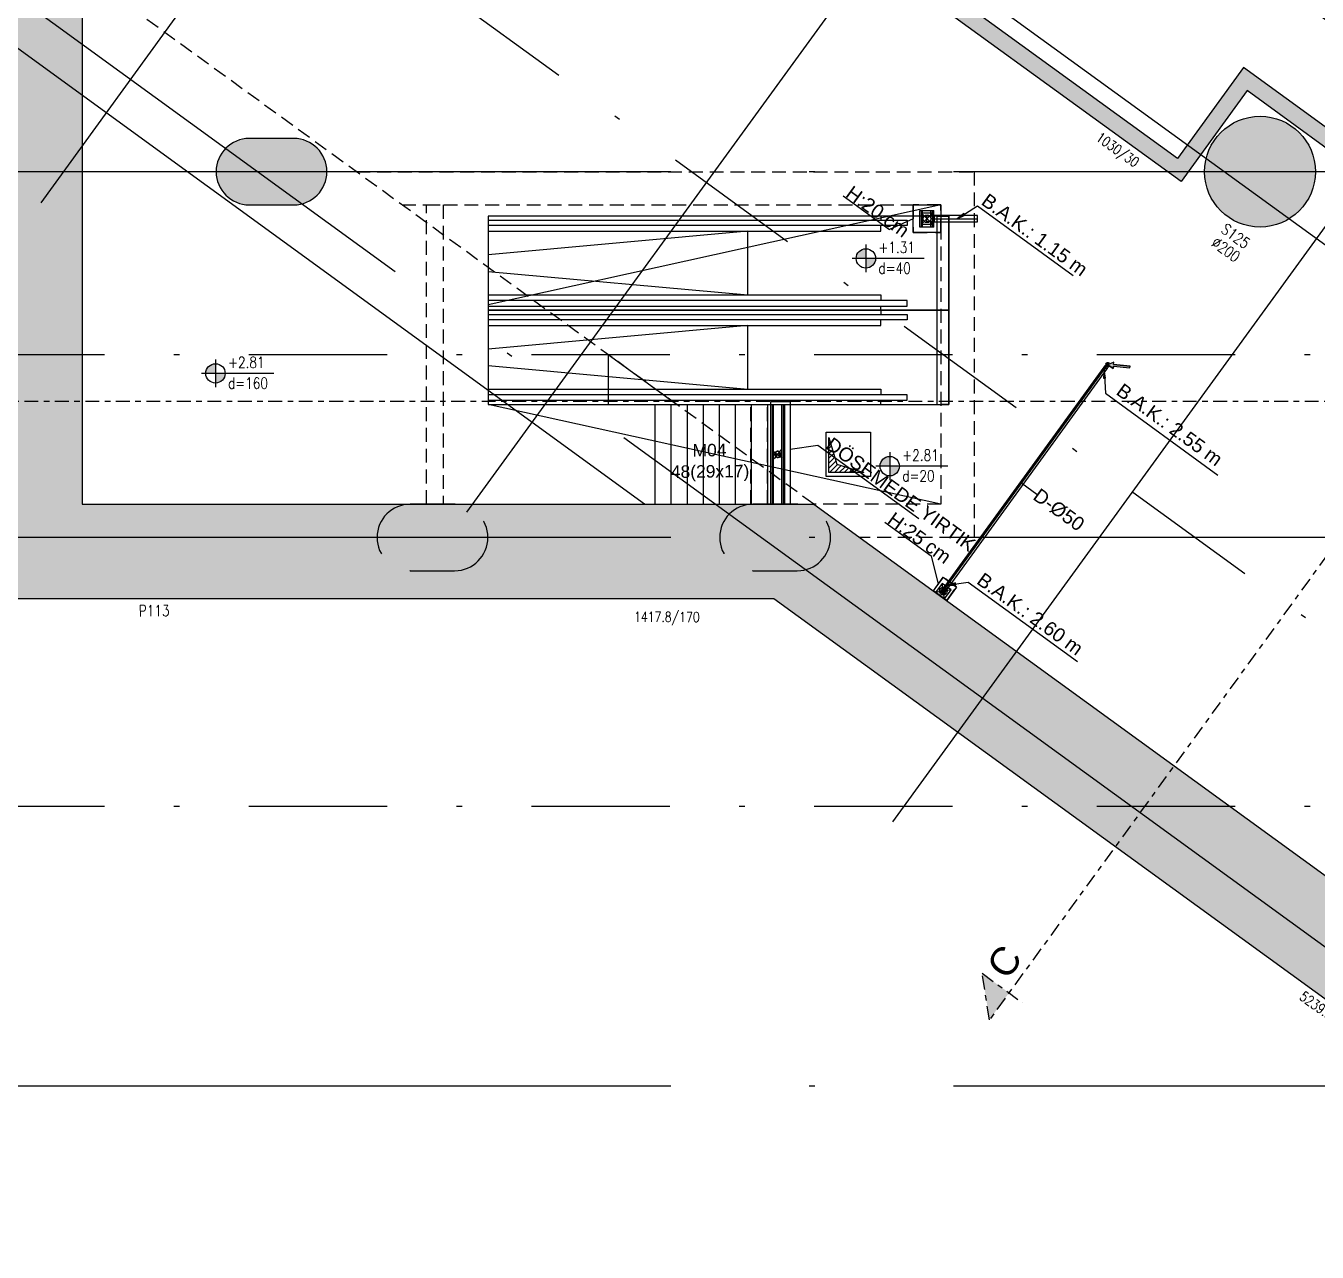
# Model space of a CAD drawing. Header units: millimetres. Extents: x 400408 to 401363, y 4543987 to 4544157.
# Drawn here: x 401004.14 to 401027.44, y 4544087.55 to 4544109.68 of the extents above; entities that cross this region are included whole.
import ezdxf
from ezdxf.enums import TextEntityAlignment as Align

# ---------------------------------------------------------------- set-up
doc = ezdxf.new("R2010")
doc.units = ezdxf.units.MM
for name, pattern in [('AKS', [3, 2.5, -0.25, 0, -0.25]), ('CENTER', [2, 1.25, -0.25, 0.25, -0.25]), ('CIZGI', [0.4, 0.25, -0.15]), ('CONTINU', [0]), ('DASHDOT2', [0.5, 0.25, -0.125, 0, -0.125]), ('HIDDEN', [0.375, 0.25, -0.125])]:
    doc.linetypes.add(name, pattern=pattern)
for name, color, linetype in [('aks prota', 2, 'AKS'), ('altlık_PROTA', 8, 'Continuous'), ('bosluk prota', 2, 'Continuous'), ('bosluk tarama prota', 8, 'Continuous'), ('kesit tarama prota', 252, 'Continuous'), ('kolon prota', 1, 'Continuous'), ('kolon tarama prota', 252, 'Continuous'), ('lkolon prota', 4, 'Continuous'), ('lperde prota', 4, 'Continuous'), ('merdiven prota', 2, 'Continuous'), ('perde prota', 1, 'Continuous'), ('PRT-AL-TUNEL_EKSENI', 14, 'DASHDOT2'), ('PRT-MI-a_fit_drainage', 10, 'Continuous'), ('prt-s-taxis', 7, 'Continuous'), ('skesit prota', 7, 'Continuous'), ('st-s_level (kot)', 6, 'Continuous'), ('st-s_levelmark (kot işareti)', 4, 'Continuous'), ('st_s_ölçü', 4, 'Continuous'), ('temel prota', 6, 'Continuous'), ('tkesit prota', 7, 'Continuous'), ('tkolon prota', 6, 'Continuous'), ('tperde prota', 6, 'Continuous')]:
    doc.layers.add(name, color=color, linetype=linetype)
doc.styles.add('Arial', font='Arial.ttf')
doc.styles.add('OLCU', font='romanstw.shx')
doc.styles.add('PRT-MI-a_Arial', font='Arial.ttf', dxfattribs={"height": 30})
doc.styles.add('tkolon', font='romanstw.shx')

# ---------------------------------------------------------------- blocks, each defined once
blk = doc.blocks.new('MEKANİK+2.81')
at = {"layer": 'altlık_PROTA'}
for points in [[(36078, -55371), (36151, -55238), (36114, -55224)], [(39843, -55905), (39941, -55905), (39919, -55867), (40178, -55718), (40163, -55692), (39904, -55841), (39882, -55803), (39823, -55905)], [(39823, -56022), (39902, -56151), (39933, -56126)], [(39823, -60824), (39943, -60732), (39915, -60704)]]:
    blk.add_hatch(color=256, dxfattribs=at).paths.add_polyline_path(points, flags=0)
for p, q in [((36078, -55371), (36235, -54970)), ((36235, -54970), (38371, -54970)), ((36341, -55109), (35708, -55569)), ((35741, -55615), (36374, -55155)), ((35775, -55661), (36408, -55201)), ((35287, -55636), (35691, -55342)), ((35691, -55342), (35985, -55747)), ((36114, -55224), (36078, -55371)), ((36078, -55371), (36151, -55238)), ((36151, -55238), (36114, -55224)), ((35581, -56041), (35287, -55636)), ((35443, -55647), (35467, -55629)), ((35619, -55889), (35443, -55647)), ((35467, -55629), (35479, -55620)), ((35643, -55872), (35467, -55629)), ((35479, -55620), (35604, -55529)), ((35656, -55863), (35479, -55620)), ((35679, -55598), (35602, -55654)), ((35661, -55735), (35602, -55654)), ((35604, -55529), (35621, -55517)), ((35669, -55618), (35604, -55529)), ((35621, -55517), (35645, -55500)), ((35621, -55517), (35797, -55760)), ((35821, -55742), (35645, -55500)), ((35661, -55735), (35738, -55679)), ((35712, -55575), (35704, -55581)), ((35712, -55575), (35770, -55656)), ((35781, -55772), (35716, -55682)), ((35762, -55661), (35770, -55656)), ((35434, -55839), (35202, -56246)), ((35985, -55747), (35581, -56041)), ((35643, -55872), (35619, -55889)), ((35656, -55863), (35643, -55872)), ((35781, -55772), (35656, -55863)), ((35797, -55760), (35781, -55772)), ((35821, -55742), (35797, -55760)), ((39773, -55905), (39823, -55905)), ((39882, -55803), (39823, -55905)), ((39882, -55803), (39823, -55905)), ((39823, -55955), (39823, -55855)), ((39823, -55905), (39941, -55905)), ((39941, -55905), (39823, -55905)), ((39904, -55841), (39882, -55803)), ((39904, -55841), (39882, -55803)), ((40163, -55692), (39904, -55841)), ((39904, -55841), (40163, -55692)), ((39919, -55867), (40178, -55718)), ((39919, -55867), (40178, -55718)), ((39941, -55905), (39919, -55867)), ((39919, -55867), (39941, -55905)), ((40178, -55718), (40163, -55692)), ((40178, -55718), (40163, -55692)), ((39788, -55964), (39788, -55983)), ((39790, -55983), (39790, -60877)), ((39823, -55964), (39823, -55938)), ((39823, -55983), (39823, -55964)), ((39823, -60877), (39823, -55983)), ((39823, -56022), (39902, -56151)), ((39933, -56126), (39823, -56022)), ((39823, -56022), (40090, -56349)), ((39856, -60877), (39856, -55983)), ((39857, -55983), (39857, -55964)), ((39902, -56151), (39933, -56126)), ((34167, -56246), (35202, -56246)), ((40090, -56349), (42600, -56349)), ((39823, -58548), (40160, -58548)), ((35294, -60019), (35577, -59813)), ((35577, -59813), (36664, -61310)), ((36381, -61516), (35294, -60019)), ((35326, -60060), (35350, -60042)), ((36384, -61516), (35326, -60060)), ((35350, -60042), (35363, -60033)), ((36408, -61499), (35350, -60042)), ((35363, -60033), (35488, -59942)), ((36421, -61490), (35363, -60033)), ((35488, -59942), (35504, -59931)), ((36546, -61399), (35488, -59942)), ((35504, -59931), (35528, -59913)), ((35504, -59931), (36562, -61387)), ((36586, -61369), (35528, -59913)), ((36449, -60161), (36085, -60512)), ((38700, -60161), (36449, -60161)), ((38237, -60568), (39272, -60568)), ((39272, -60568), (39673, -60905)), ((39823, -60824), (40087, -60560)), ((40087, -60560), (42530, -60560)), ((35856, -60715), (36056, -60715)), ((35956, -60815), (35956, -60615)), ((39673, -61055), (39673, -60755)), ((39673, -60755), (39973, -60755)), ((39915, -60704), (39823, -60824)), ((39823, -60824), (39943, -60732)), ((39943, -60732), (39915, -60704)), ((39973, -60755), (39973, -61055)), ((39773, -60955), (39873, -60955)), ((39863, -60915), (39783, -60915)), ((39783, -60915), (39783, -60995)), ((39783, -60995), (39863, -60995)), ((39790, -60950), (39786, -60950)), ((39786, -60960), (39790, -60960)), ((39788, -60877), (39788, -60896)), ((39791, -60950), (39790, -60950)), ((39790, -60960), (39791, -60960)), ((39803, -60950), (39798, -60950)), ((39798, -60960), (39803, -60960)), ((39816, -60950), (39810, -60950)), ((39810, -60960), (39816, -60960)), ((39818, -60918), (39818, -60923)), ((39818, -60923), (39818, -60924)), ((39818, -60930), (39818, -60936)), ((39818, -60943), (39818, -60949)), ((39818, -60961), (39818, -60968)), ((39818, -60975), (39818, -60980)), ((39818, -60987), (39818, -60988)), ((39818, -60988), (39818, -60992)), ((39823, -60896), (39823, -60877)), ((39823, -60916), (39823, -60896)), ((39823, -61005), (39823, -60905)), ((39828, -60923), (39828, -60918)), ((39828, -60924), (39828, -60923)), ((39828, -60936), (39828, -60930)), ((39828, -60949), (39828, -60943)), ((39828, -60968), (39828, -60961)), ((39828, -60980), (39828, -60975)), ((39828, -60988), (39828, -60987)), ((39828, -60992), (39828, -60988)), ((39835, -60950), (39829, -60950)), ((39829, -60960), (39835, -60960)), ((39847, -60950), (39842, -60950)), ((39842, -60960), (39847, -60960)), ((39855, -60950), (39854, -60950)), ((39854, -60960), (39855, -60960)), ((39860, -60950), (39855, -60950)), ((39855, -60960), (39860, -60960)), ((39857, -60896), (39857, -60877)), ((39863, -60995), (39863, -60915)), ((39973, -61055), (39673, -61055)), ((36664, -61310), (36381, -61516)), ((36408, -61499), (36384, -61516)), ((36421, -61490), (36408, -61499)), ((36546, -61399), (36421, -61490)), ((36562, -61387), (36546, -61399)), ((36586, -61369), (36562, -61387))]:
    blk.add_line(p, q, dxfattribs=at)
at = {"layer": 'altlık_PROTA', "flags": 128}
for points in [[(39793, -55905), (39793, -55905), (39793, -55905), (39793, -55906), (39793, -55906), (39793, -55906), (39793, -55907), (39793, -55908), (39793, -55908), (39793, -55909), (39793, -55910), (39793, -55911), (39793, -55912), (39793, -55913), (39793, -55914), (39793, -55916), (39793, -55917), (39793, -55918)], [(39793, -55918), (39793, -55920), (39793, -55922), (39793, -55923), (39793, -55925), (39793, -55927), (39793, -55929), (39793, -55931), (39793, -55932), (39793, -55935), (39793, -55937), (39793, -55939), (39793, -55941), (39793, -55943), (39793, -55945), (39793, -55948), (39793, -55950), (39793, -55952), (39793, -55954), (39793, -55957), (39793, -55959), (39793, -55962), (39793, -55964), (39793, -55964)], [(39853, -55918), (39853, -55917), (39853, -55916), (39853, -55914), (39853, -55913), (39853, -55912), (39853, -55911), (39853, -55910), (39853, -55909), (39853, -55908), (39853, -55908), (39853, -55907), (39853, -55906), (39853, -55906), (39853, -55906), (39853, -55905), (39853, -55905), (39853, -55905)], [(39853, -55964), (39853, -55962), (39853, -55959), (39853, -55957), (39853, -55955), (39853, -55952), (39853, -55950), (39853, -55948), (39853, -55945), (39853, -55943), (39853, -55941), (39853, -55939), (39853, -55937), (39853, -55935), (39853, -55933), (39853, -55931), (39853, -55929), (39853, -55927), (39853, -55925), (39853, -55923), (39853, -55922), (39853, -55920), (39853, -55918)], [(39793, -60915), (39793, -60913), (39793, -60911), (39793, -60908), (39793, -60906), (39793, -60904), (39793, -60901), (39793, -60899), (39793, -60897), (39793, -60896)], [(39793, -60939), (39793, -60937), (39793, -60935), (39793, -60934), (39793, -60932), (39793, -60930), (39793, -60928), (39793, -60926), (39793, -60924), (39793, -60922), (39793, -60920), (39793, -60917), (39793, -60915)], [(39793, -60955), (39793, -60955), (39793, -60955), (39793, -60955), (39793, -60954), (39793, -60954), (39793, -60954), (39793, -60953), (39793, -60952), (39793, -60951), (39793, -60951), (39793, -60950), (39793, -60949), (39793, -60947), (39793, -60946)], [(39823, -60985), (39821, -60985), (39820, -60985), (39819, -60985), (39818, -60985), (39817, -60985), (39815, -60985), (39814, -60984), (39813, -60984), (39812, -60983), (39811, -60983), (39810, -60983), (39809, -60982), (39808, -60981), (39807, -60981), (39806, -60980), (39805, -60979), (39804, -60979), (39803, -60978), (39802, -60977), (39801, -60976), (39800, -60975), (39799, -60974), (39799, -60973), (39798, -60973), (39797, -60972), (39797, -60970), (39796, -60969), (39796, -60968), (39795, -60967), (39795, -60966), (39794, -60965), (39794, -60964), (39793, -60963), (39793, -60962), (39793, -60960), (39793, -60959), (39793, -60958), (39793, -60957), (39793, -60956), (39793, -60955)], [(39853, -60956), (39853, -60958), (39853, -60959), (39852, -60960), (39852, -60961), (39852, -60962), (39852, -60964), (39851, -60965), (39851, -60966), (39850, -60967), (39850, -60968), (39849, -60969), (39849, -60970), (39848, -60971), (39848, -60972), (39847, -60973), (39846, -60974), (39845, -60975), (39845, -60976), (39844, -60977), (39843, -60978), (39842, -60978), (39841, -60979), (39840, -60980), (39839, -60981), (39838, -60981), (39837, -60982), (39836, -60982), (39835, -60983), (39834, -60983), (39832, -60984), (39831, -60984), (39830, -60984), (39829, -60985), (39828, -60985), (39827, -60985), (39825, -60985), (39824, -60985), (39823, -60985), (39823, -60985)], [(39853, -60896), (39853, -60899), (39853, -60901), (39853, -60904), (39853, -60906), (39853, -60908), (39853, -60911), (39853, -60913), (39853, -60915)], [(39853, -60915), (39853, -60917), (39853, -60920), (39853, -60922), (39853, -60924), (39853, -60926), (39853, -60928), (39853, -60930), (39853, -60932), (39853, -60934), (39853, -60935), (39853, -60937), (39853, -60939)], [(39853, -60946), (39853, -60947), (39853, -60948), (39853, -60950), (39853, -60951), (39853, -60951), (39853, -60952), (39853, -60953), (39853, -60954), (39853, -60954), (39853, -60954), (39853, -60955), (39853, -60955), (39853, -60955), (39853, -60955)]]:
    blk.add_lwpolyline(points, dxfattribs=at)
at = {"layer": 'altlık_PROTA'}
for centre, radius, start, end in [((39823, -55905), 34.3, 90, 208.0819), ((39823, -55905), 33, 59.8226, 180), ((39823, -55905), 33, 180, 0), ((39823, -55905), 30.2, 90, 184.5868), ((39823, -55922), 16.5, 90, 270), ((39823, -55905), 34.3, 60, 90), ((39823, -55889), 16.5, 30, 90), ((39823, -55905), 30.2, 60.004, 90), ((39823, -55905), 30.2, 350, 0.0078), ((39823, -55905), 34.3, 331.9253, 0), ((35956, -60715), 57.2, 0, 180), ((35956, -60715), 57.2, 180, 0), ((35956, -60715), 50, 126, 306), ((35956, -60715), 50, 306, 126), ((35956, -60743), 28.6, 90, 270), ((35956, -60686), 28.6, 270, 90), ((39823, -60955), 37.3, 97.6967, 172.3033), ((39823, -60955), 37.3, 187.6967, 262.3033), ((39823, -60955), 34.3, 90, 270), ((39823, -60955), 33, 0, 180), ((39823, -60955), 33, 180, 0), ((39823, -60955), 32, 98.9893, 171.0107), ((39823, -60955), 32, 188.9893, 261.0107), ((39823, -60955), 25.3, 101.3831, 168.6169), ((39823, -60955), 25.3, 191.3831, 258.6169), ((39823, -60955), 20, 104.4775, 165.5225), ((39823, -60955), 20, 194.4775, 255.5225), ((39823, -60972), 16.5, 90, 270), ((39823, -60955), 13.3, 112.0243, 157.9757), ((39823, -60955), 13.3, 202.0243, 247.9757), ((39823, -60955), 8, 128.6822, 141.3178), ((39823, -60955), 8, 218.6822, 231.3178), ((39823, -60955), 34.3, 270, 90), ((39823, -60939), 16.5, 270, 90), ((39823, -60955), 37.3, 7.6967, 82.3033), ((39823, -60955), 32, 8.9893, 81.0107), ((39823, -60955), 25.3, 11.3831, 78.6169), ((39823, -60955), 20, 14.4775, 75.5225), ((39823, -60955), 13.3, 22.0243, 67.9757), ((39823, -60955), 8, 38.6822, 51.3178), ((39823, -60955), 37.3, 277.6967, 352.3033), ((39823, -60955), 13.3, 292.0243, 337.9757), ((39823, -60955), 8, 308.6822, 321.3178), ((39823, -60955), 25.3, 281.3831, 348.6169), ((39823, -60955), 20, 284.4775, 345.5225), ((39823, -60955), 32, 278.9893, 351.0107)]:
    blk.add_arc(centre, radius, start, end, dxfattribs=at)
for centre, major_axis, start_param, end_param in [((36374, -55155), (-33.6, 46.2), 4.712389, 6.283185), ((36374, -55155), (-33.6, 46.2), 3.141593, 4.712389), ((35741, -55615), (-33.6, 46.2), 0, 0.500525), ((35741, -55615), (-33.6, 46.2), 4.712389, 6.283185), ((35741, -55615), (-33.6, 46.2), 0.501395, 1.570796), ((35741, -55615), (-33.6, 46.2), 1.570796, 2.640356), ((35741, -55615), (-33.6, 46.2), 3.141593, 4.712389), ((35741, -55615), (-33.6, 46.2), 2.641226, 3.141593), ((39823, -55983), (34.3, 0), 1.570796, 3.403392), ((39823, -55964), (34.3, 0), 1.570796, 3.141593), ((39823, -55983), (33, 0), 2.680781, 3.141593), ((39823, -55983), (34.3, 0), 3.403392, 4.712389), ((39823, -55964), (34.3, 0), 0, 1.570796), ((39823, -55983), (34.3, 0), 6.021386, 7.853982), ((39823, -55983), (34.3, 0), 4.712389, 6.021386), ((39823, -55983), (33, 0), 0, 0.460812), ((39823, -60896), (34.3, 0), 1.570796, 3.665191), ((39823, -60877), (-34.3, 0), 4.712389, 6.283185), ((39823, -60877), (33, 0), 2.680781, 3.141593), ((39823, -60896), (-30.2, 0), 5.061455, 6.457718), ((39823, -60877), (33, 0), 3.403392, 4.712389), ((39823, -60877), (-34.3, 0), 3.141593, 4.712389), ((39823, -60877), (33, 0), 4.712389, 6.021386), ((39823, -60896), (-34.3, 0), 2.617994, 4.712389), ((39823, -60896), (-30.2, 0), 2.96706, 4.363323), ((39823, -60877), (33, 0), 0, 0.460812)]:
    blk.add_ellipse(centre, major_axis=major_axis, ratio=0.01, start_param=start_param, end_param=end_param, dxfattribs=at)
at = {"layer": 'altlık_PROTA', "style": 'Arial'}
for s, p in [('B.A.K.: 1.15 m', (36252, -54908)), ('H:20 cm', (34190, -56233)), ('B.A.K.: 2.55 m', (40235, -56250)), ('D-Ø50', (40134, -58664)), ('DÖŞEMEDE YIRTIK', (36567, -60117)), ('H:25 cm', (38261, -60555)), ('B.A.K.: 2.60 m', (40207, -60492))]:
    blk.add_text(s, height=250, dxfattribs=at).set_placement(p)
blk = doc.blocks.new('A$C5FA63770')
at = {"color": 253}
blk.add_lwpolyline([(-574.4, 268.9), (-574.4, 98.9)], dxfattribs=at)
at = {"layer": 'st_s_ölçü', "color": 252, "ltscale": 0.1}
blk.add_line((236, 98.9), (236, 268.9), dxfattribs=at)
for points in [[(-574.4, 98.9), (257, 98.9), (257, 268.9), (-574.4, 268.9)], [(-574.4, 261.4), (181.3, 261.4), (181.3, 251.7), (-574.4, 251.7)], [(134.3, 268.9), (134.3, 261.4)], [(-574.4, 241.4), (134.3, 241.4), (134.3, 251.7)], [(-574.4, 168.9), (-105.9, 126.4), (-105.9, 241.4), (-574.4, 198.9)], [(-574.4, 126.4), (134.3, 126.4), (134.3, 116.2)], [(-574.4, 106.4), (181.3, 106.4), (181.3, 116.2), (-574.4, 116.2)], [(134.3, 98.9), (134.3, 106.4)]]:
    blk.add_lwpolyline(points, dxfattribs=at)
blk = doc.blocks.new('Stair_Anotation')
at = {"color": 0, "style": 'PRT-MI-a_Arial'}
blk.add_attdef('M.ADI', text='', height=0.2, dxfattribs=at).set_placement((0, 0), align=Align.BOTTOM_CENTER)
blk.add_attdef('BAS.SAYI-(EN-RIHT)', text='', height=0.2, dxfattribs=at).set_placement((0, -0.08), align=Align.TOP_CENTER)
blk = doc.blocks.new('PLAN_KOT')
at = {"layer": 'st-s_levelmark (kot işareti)'}
h = blk.add_hatch(color=256, dxfattribs=at)
h.paths.add_polyline_path([(0, 17.5, 0.414214), (-17.5, 0), (0, 0)])
h.paths.add_polyline_path([(17.5, 0), (0, 0), (0, -17.5, 0.414214)])
for p, q in [((0, 25), (0, -25)), ((105, 0), (-25, 0))]:
    blk.add_line(p, q, dxfattribs=at)
blk.add_circle((0, 0), 17.5, dxfattribs=at)
at = {"layer": 'st-s_level (kot)', "color": 6, "style": 'OLCU', "width": 0.8}
for tag, p in [('KOT', (22.7, 9.8)), ('DÖŞEME_KALINLIĞI', (22.7, -27.6))]:
    blk.add_attdef(tag, p, '', height=20, dxfattribs=at)
blk = doc.blocks.new('YER SUZGECI_20x20')
at = {"color": 2}
blk.add_lwpolyline([(-20, 0), (0, 0), (0, 20), (-20, 20)], close=True, dxfattribs=at)
for points in [[(0, 20), (-20, 0)], [(-20, 20), (0, 0)]]:
    blk.add_lwpolyline(points, dxfattribs=at)
blk.add_circle((-10, 10), 7, dxfattribs=at)

msp = doc.modelspace()

# ---------------------------------------------------------------- hatches: boundary and pattern name
at = {"layer": 'bosluk tarama prota'}
h = msp.add_hatch(dxfattribs=at)
h.set_pattern_fill('ANSI31', color=256, scale=0.5, angle=205.1177)
h.set_pattern_definition([(45.1177, (401049.39195, 4544104.86215), (-0.04428486, 0.0441033), [])])
h.paths.add_polyline_path([(401018.633, 4544101.621), (401018.632, 4544102.254), (401018.778, 4544101.769), (401019.263, 4544101.622)])
at = {"layer": 'kesit tarama prota'}
h = msp.add_hatch(color=256, dxfattribs=at)
h.dxf.hatch_style = 1
h.paths.add_polyline_path([(401021.397, 4544092.583), (401021.53, 4544091.745), (401021.883, 4544092.23)])
at = {"layer": 'kolon tarama prota'}
h = msp.add_hatch(color=256, dxfattribs=at)
h.dxf.hatch_style = 1
h.paths.add_polyline_path([(401031.098, 4544091.798), (401018.362, 4544101.048), (401005.161, 4544101.048), (401005.161, 4544110.643), (400991.077, 4544120.876), (401014.059, 4544152.508), (401097.619, 4544091.798), (401069.952, 4544091.798), (401073.028, 4544089.563), (401073.708, 4544089.563), (401073.385, 4544089.798), (401103.435, 4544089.798), (401013.499, 4544155.14), (400988.401, 4544120.595), (401003.461, 4544109.653), (401003.461, 4544099.348), (401017.639, 4544099.348), (401030.789, 4544089.798), (401060.829, 4544089.798), (401061.152, 4544089.563), (401061.833, 4544089.563), (401058.757, 4544091.798), (401055.594, 4544091.798), (401055.594, 4544094.598), (401052.974, 4544094.598), (401052.974, 4544094.298), (401055.294, 4544094.298), (401055.294, 4544091.798)])
h = msp.add_hatch(color=256, dxfattribs=at)
h.dxf.hatch_style = 1
h.paths.add_polyline_path([(401031.993, 4544111.791), (401028.425, 4544106.879), (401026.18, 4544108.511), (401024.987, 4544106.869), (401018.899, 4544111.292), (401022.926, 4544116.833), (401024.105, 4544115.976), (401024.84, 4544116.988)])
h.paths.add_polyline_path([(401031.574, 4544111.724), (401024.906, 4544116.569), (401024.171, 4544115.557), (401022.992, 4544116.414), (401021.611, 4544114.513), (401029.458, 4544108.812)], flags=16)
h.paths.add_polyline_path([(401021.434, 4544114.27), (401029.282, 4544108.569), (401028.359, 4544107.298), (401026.113, 4544108.93), (401024.92, 4544107.288), (401019.318, 4544111.358)], flags=16)
h = msp.add_hatch(color=256, dxfattribs=at)
h.dxf.hatch_style = 1
edge = h.paths.add_edge_path()
edge.add_arc((401026.411, 4544107.048), 1, 0, 360)
h = msp.add_hatch(color=256, dxfattribs=at)
h.dxf.hatch_style = 1
h.paths.add_polyline_path([(401008.976, 4544107.648), (401008.176, 4544107.648, 1), (401008.176, 4544106.448), (401008.976, 4544106.448, 1)])

# ---------------------------------------------------------------- linework, layer by layer
at = {"layer": 'aks prota', "ltscale": 10}
for p, q in [((401004.417, 4544106.486), (401031.866, 4544144.268)), ((401012.102, 4544100.903), (401039.552, 4544138.684)), ((401019.788, 4544095.319), (401047.238, 4544133.1)), ((401052.256, 4544087.798), (400992.119, 4544131.49)), ((401035.158, 4544087.551), (400986.094, 4544123.198)), ((401106.078, 4544107.048), (400982.665, 4544107.048)), ((401106.078, 4544100.448), (400982.665, 4544100.448)), ((401106.078, 4544090.548), (400982.665, 4544090.548))]:
    msp.add_line(p, q, dxfattribs=at)
at = {"layer": 'bosluk prota'}
msp.add_lwpolyline([(401018.633, 4544101.621), (401018.632, 4544102.254), (401018.778, 4544101.769), (401019.263, 4544101.622)], close=True, dxfattribs=at)
at = {"layer": 'kolon prota', "color": 1}
msp.add_lwpolyline([(401008.176, 4544107.648, 1), (401008.176, 4544106.448), (401008.976, 4544106.448, 1), (401008.976, 4544107.648)], format="xyb", close=True, dxfattribs=at)
at = {"layer": 'kolon prota', "color": 5, "linetype": 'HIDDEN', "ltscale": 5}
for points in [[(401011.08, 4544101.048, 1), (401011.08, 4544099.848), (401011.88, 4544099.848, 1), (401011.88, 4544101.048)], [(401017.262, 4544101.048, 1), (401017.262, 4544099.848), (401018.062, 4544099.848, 1), (401018.062, 4544101.048)]]:
    msp.add_lwpolyline(points, format="xyb", close=True, dxfattribs=at)
at = {"layer": 'kolon prota', "color": 1}
msp.add_circle((401026.411, 4544107.048), 1, dxfattribs=at)
at = {"layer": 'merdiven prota', "color": 4}
for points in [[(401020.654, 4544106.448), (401012.485, 4544104.648)], [(401020.654, 4544101.048), (401012.485, 4544102.848)]]:
    msp.add_lwpolyline(points, dxfattribs=at)
at = {"layer": 'merdiven prota', "linetype": 'HIDDEN', "ltscale": 10}
for points in [[(401020.589, 4544106.248), (401020.799, 4544106.248), (401020.799, 4544104.548), (401020.589, 4544104.548)], [(401020.654, 4544104.549), (401020.799, 4544104.549), (401020.799, 4544102.848), (401020.654, 4544102.848)], [(401015.493, 4544102.848), (401015.493, 4544101.048)], [(401015.783, 4544102.848), (401015.783, 4544101.048)], [(401016.073, 4544102.848), (401016.073, 4544101.048)], [(401016.363, 4544102.848), (401016.363, 4544101.048)], [(401016.653, 4544102.848), (401016.653, 4544101.048)], [(401016.943, 4544102.848), (401016.943, 4544101.048)], [(401017.233, 4544102.848), (401017.233, 4544101.048)], [(401017.523, 4544102.848), (401017.523, 4544101.048)], [(401017.523, 4544102.848), (401017.523, 4544101.048)]]:
    msp.add_lwpolyline(points, dxfattribs=at)
at = {"layer": 'perde prota'}
for points in [[(401069.952, 4544091.798), (401073.028, 4544089.563), (401073.708, 4544089.563), (401073.385, 4544089.798), (401103.435, 4544089.798), (401013.499, 4544155.14), (400988.401, 4544120.595), (401003.461, 4544109.653), (401003.461, 4544099.348), (401017.639, 4544099.348), (401030.789, 4544089.798), (401060.829, 4544089.798), (401061.152, 4544089.563), (401061.833, 4544089.563), (401058.757, 4544091.798)], [(401069.952, 4544091.798), (401097.619, 4544091.798), (401014.059, 4544152.508), (400991.077, 4544120.876), (401005.161, 4544110.643), (401005.161, 4544101.048), (401018.362, 4544101.048), (401031.098, 4544091.798), (401055.294, 4544091.798)]]:
    msp.add_lwpolyline(points, dxfattribs=at)
for points in [[(401031.993, 4544111.791), (401028.425, 4544106.879), (401026.18, 4544108.511), (401024.987, 4544106.869), (401018.899, 4544111.292), (401022.926, 4544116.833), (401024.105, 4544115.976), (401024.84, 4544116.988)], [(401021.434, 4544114.27), (401029.282, 4544108.569), (401028.359, 4544107.298), (401026.113, 4544108.93), (401024.92, 4544107.288), (401019.318, 4544111.358)]]:
    msp.add_lwpolyline(points, close=True, dxfattribs=at)
at = {"layer": 'PRT-AL-TUNEL_EKSENI', "ltscale": 10}
for p, q in [((401042.644, 4544087.798), (400988.798, 4544126.919)), ((400982.665, 4544103.748), (401106.078, 4544103.748)), ((400982.665, 4544095.598), (401106.078, 4544095.598))]:
    msp.add_line(p, q, dxfattribs=at)
at = {"layer": 'PRT-MI-a_fit_drainage', "color": 2, "linetype": 'CIZGI'}
for points in [[(401020.654, 4544106.448), (401020.154, 4544106.448), (401020.154, 4544105.948), (401020.654, 4544105.948)], [(401020.693, 4544099.729), (401020.517, 4544099.486), (401020.76, 4544099.31), (401020.936, 4544099.552)]]:
    msp.add_lwpolyline(points, close=True, dxfattribs=at)
at = {"layer": 'skesit prota', "linetype": 'CENTER', "ltscale": 0.2}
for p, q in [((401021.397, 4544092.583), (401022.126, 4544092.054)), ((401021.53, 4544091.745), (401021.397, 4544092.583))]:
    msp.add_line(p, q, dxfattribs=at)
for points in [[(401053.493, 4544135.738), (401021.53, 4544091.745)], [(400997.518, 4544102.905), (401092.788, 4544102.905)]]:
    msp.add_lwpolyline(points, dxfattribs=at)
at = {"layer": 'temel prota', "color": 5, "linetype": 'HIDDEN'}
for points in [[(401018.361, 4544101.048), (401005.161, 4544110.643)], [(401010.107, 4544107.048), (401021.254, 4544107.048), (401021.254, 4544100.448), (401019.188, 4544100.448)], [(401010.932, 4544106.448), (401020.654, 4544106.448)], [(401020.654, 4544106.448), (401020.654, 4544101.048), (401018.362, 4544101.048)]]:
    msp.add_lwpolyline(points, dxfattribs=at)
at = {"layer": 'temel prota', "color": 5}
msp.add_lwpolyline([(401015.305, 4544101.048), (401003.461, 4544109.653)], dxfattribs=at)
at = {"layer": 'temel prota', "color": 5, "linetype": 'HIDDEN'}
for points in [[(401011.37, 4544106.448), (401011.67, 4544106.448), (401011.67, 4544101.048), (401011.37, 4544101.048)], [(401017.223, 4544102.848), (401017.523, 4544102.848), (401017.523, 4544101.048), (401017.223, 4544101.048)]]:
    msp.add_lwpolyline(points, close=True, dxfattribs=at)
at = {"layer": 'temel prota'}
msp.add_lwpolyline([(401014.651, 4544103.748), (401014.651, 4544102.848), (401015.885, 4544102.848), (401014.651, 4544103.745)], dxfattribs=at)
at = {"layer": 'temel prota', "linetype": 'HIDDEN'}
msp.add_lwpolyline([(401017.523, 4544102.848), (401017.823, 4544102.848), (401017.823, 4544101.048), (401017.523, 4544101.048)], close=True, dxfattribs=at)
at = {"layer": 'temel prota'}
msp.add_lwpolyline([(401018.583, 4544101.546), (401018.582, 4544102.346), (401019.382, 4544102.348), (401019.383, 4544101.548)], close=True, dxfattribs=at)

# ---------------------------------------------------------------- block references
at = {"xscale": 0.001, "yscale": 0.001, "zscale": 0.001, "rotation": 323.9999999999613}
msp.add_blockref('MEKANİK+2.81', (401024.308, 4544172.2), dxfattribs=at)
at = {"xscale": 0.01, "yscale": 0.01, "zscale": 0.01}
for p in [(401018.229, 4544103.559), (401018.229, 4544101.859)]:
    msp.add_blockref('A$C5FA63770', p, dxfattribs=at)
at = {"layer": 'PRT-MI-a_fit_drainage', "color": 2, "xscale": 0.01, "yscale": 0.01, "zscale": 0.01}
for p, rotation in [((401020.304, 4544106.298), 179.9999999999891), ((401020.557, 4544099.457), 234.0000000000068)]:
    msp.add_blockref('YER SUZGECI_20x20', p, dxfattribs=dict(at, rotation=rotation))
at = {"layer": 'prt-s-taxis'}
ref = msp.add_blockref('Stair_Anotation', (401016.489, 4544101.843), dxfattribs=dict(at, xscale=-1.125, yscale=1.125, zscale=1.125, rotation=0.5489632544569911))
ref.add_attrib('M.ADI', 'M04', dxfattribs={"layer": '0', "color": 0, "height": 0.225, "rotation": 0.549, "style": 'PRT-MI-a_Arial'}).set_placement((401016.48, 4544101.843), align=Align.BOTTOM_CENTER)
ref.add_attrib('BAS.SAYI-(EN-RIHT)', '48(29x17)', dxfattribs={"layer": '0', "color": 0, "height": 0.225, "rotation": 0.549, "style": 'PRT-MI-a_Arial'}).set_placement((401016.488, 4544101.753), align=Align.TOP_CENTER)
at = {"layer": 'st-s_level (kot)', "linetype": 'CONTINU', "ltscale": 0.1, "xscale": 0.01, "yscale": 0.01, "zscale": 0.01}
for p, values in [((401019.3, 4544105.483), {'KOT': '+1.31', 'DÖŞEME_KALINLIĞI': 'd=40'}), ((401007.565, 4544103.408), {'KOT': '+2.81', 'DÖŞEME_KALINLIĞI': 'd=160'}), ((401019.73, 4544101.734), {'KOT': '+2.81', 'DÖŞEME_KALINLIĞI': 'd=20'})]:
    msp.add_blockref('PLAN_KOT', p, dxfattribs=at).add_auto_attribs(values)

# ---------------------------------------------------------------- texts
at = {"layer": 'lkolon prota', "style": 'tkolon', "width": 0.8}
msp.add_text('%%C200', height=0.2, rotation=324, dxfattribs=at).set_placement((401025.515, 4544105.723))
at = {"layer": 'lperde prota', "style": 'tkolon', "width": 0.8}
for s, rotation, p in [('1030/30', 324.4693, (401023.486, 4544107.7)), ('1417.8/170', 359.6395, (401015.117, 4544099.018)), ('5239.5/180', 324.4693, (401027.158, 4544092.198))]:
    msp.add_text(s, height=0.18, rotation=rotation, dxfattribs=at).set_placement(p, align=Align.MIDDLE_LEFT)
at = {"layer": 'tkesit prota', "style": 'Arial'}
msp.add_text('C', height=0.5, rotation=54, dxfattribs=at).set_placement((401021.852, 4544092.443))
at = {"layer": 'tkolon prota', "style": 'tkolon', "width": 0.8}
msp.add_text('S125', height=0.2, rotation=324, dxfattribs=at).set_placement((401025.691, 4544105.966))
at = {"layer": 'tperde prota', "style": 'tkolon', "width": 0.8}
msp.add_text('P113', height=0.2, rotation=0.4693, dxfattribs=at).set_placement((401006.181, 4544099.124), align=Align.MIDDLE_LEFT)

doc.saveas('drawing.dxf')
